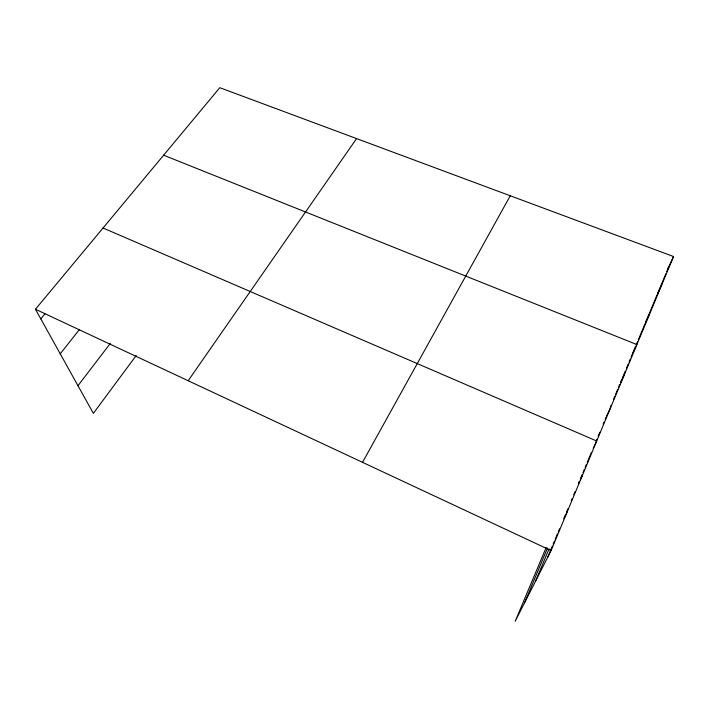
<?xml version="1.0" encoding="UTF-8"?>
<svg xmlns="http://www.w3.org/2000/svg" width="709" height="709" viewBox="0 0 709 709"><rect width="100%" height="100%" fill="white"/><g stroke="black" fill="none" stroke-linecap="round" stroke-linejoin="round"><path stroke-width="1.06" d="M546.178 547.481L515.168 621.306L551.088 550.583L673.55 256.534L219.799 87.694L35.45 309.257L93.358 413.356L136.181 355.563M535.463 581.362L549.05 548.855M547.676 557.309L552.338 546.134M553.18 544.104L554.456 541.056M555.298 539.026L557.416 533.948M558.267 531.91L559.534 528.87M564.178 517.73L565.011 515.727M566.677 511.73L567.927 508.725M571.259 500.731L572.092 498.737M573.758 494.74L575.008 491.736M579.182 481.712L578.34 483.742L579.297 481.801M580.875 477.653L582.142 474.613M582.993 472.584L584.26 469.544M585.102 467.515L586.37 464.466M587.22 462.436L591.448 452.298M596.056 441.237L596.889 439.234M598.148 436.221L599.814 432.215M603.164 424.195L603.997 422.192M605.247 419.179L606.089 417.176M610.227 407.241L611.052 405.256M613.533 399.3L614.774 396.322M615.607 394.346L617.672 389.383M618.496 387.398L619.737 384.42M620.588 382.381L621.855 379.333M622.706 377.294L625.249 371.197M626.526 368.139L628.218 364.072M629.069 362.042L630.336 358.993M631.187 356.955L632.455 353.906M635.397 346.852L632.88 352.896L636.886 344.565L163.628 155.2M636.239 344.84L637.497 341.818M638.33 339.806L645.048 323.694M657.154 294.652L645.465 322.692L649.604 314.043M665.884 273.701L657.571 293.65L661.816 284.717M666.717 271.707L668.8 266.717M524.509 602.925L547.534 547.995M667.399 269.712L673.55 256.534M620.597 382.612L624.044 375.416M606.505 416.174L610.662 407.542M593.158 448.345L596.721 441.025L103.053 228.006M580.254 479.851L582.169 475.969M563.797 518.82L566.97 512.447M362.529 462.339L510.258 195.773M188.169 380.733L356.574 138.592M77.981 385.714L110.249 343.475M60.238 353.809L79.426 329.57M40.812 318.89L44.977 313.83M35.45 309.257L551.088 550.583"/></g></svg>
